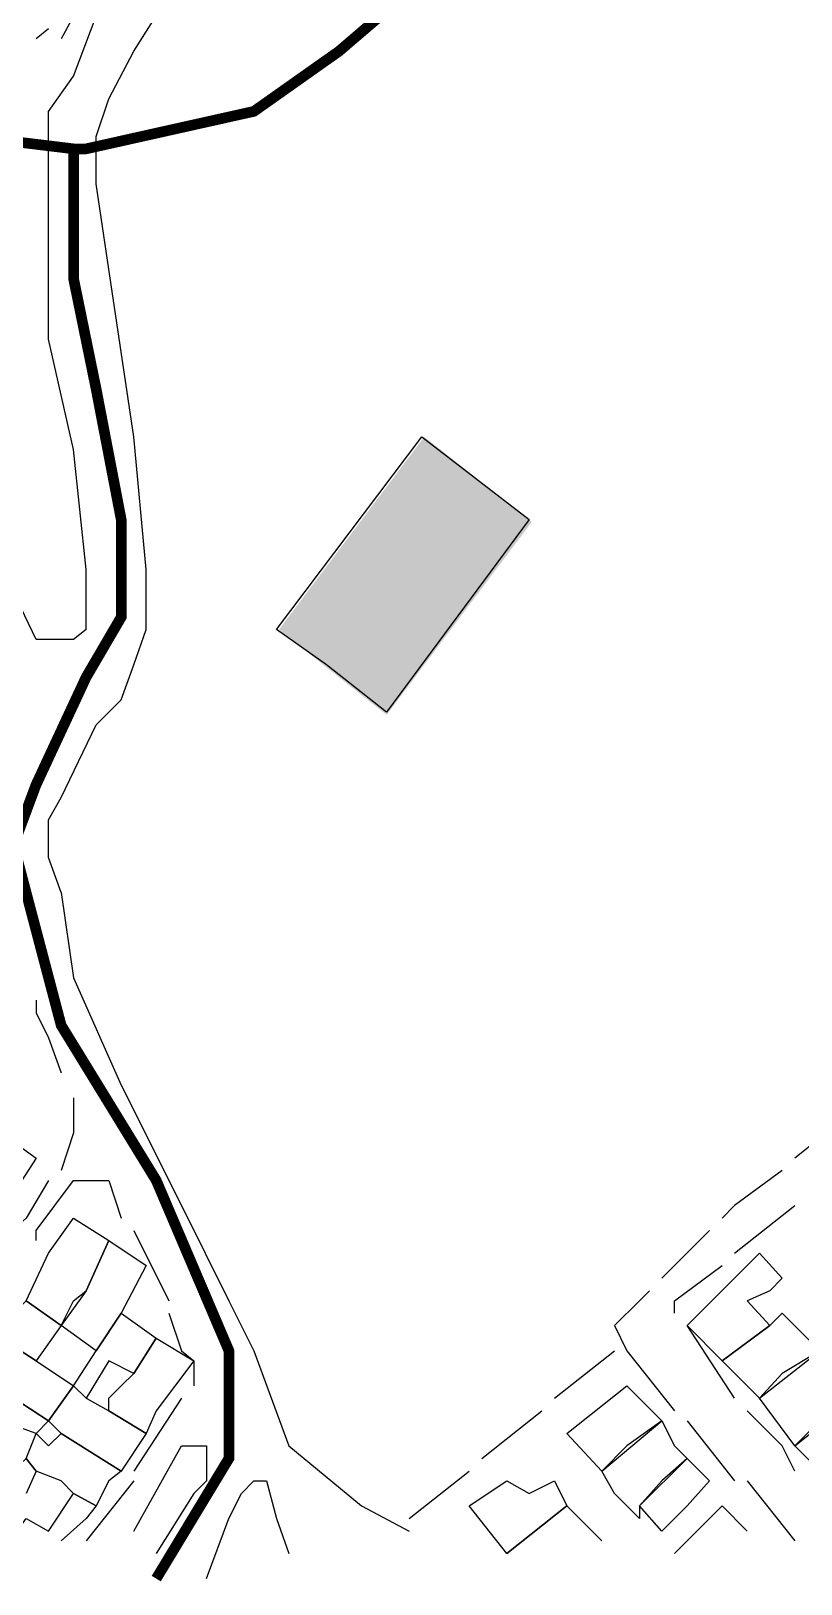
# Model space of a CAD drawing. Header units: millimetres. Extents: x -3588 to 75209, y -3737 to 38254.
# Drawn here: x 27887.6 to 27974.4, y 17596.6 to 17771.6 of the extents above; entities that cross this region are included whole.
import ezdxf

# ---------------------------------------------------------------- set-up
doc = ezdxf.new("R2010")
doc.units = ezdxf.units.MM
doc.layers.add('H', color=250, linetype='Continuous')
doc.layers.add('P', color=253, linetype='Continuous')

msp = doc.modelspace()

# ---------------------------------------------------------------- hatches: boundary and pattern name
at = {"layer": 'H', "linetype": 'Continuous'}
msp.add_hatch(color=256, dxfattribs=at).paths.add_polyline_path([(27927.66, 17694.555), (27915.513, 17704.158), (27931.901, 17725.891), (27944.032, 17716.305), (27927.66, 17694.555), (27927.66, 17694.555)])

# ---------------------------------------------------------------- linework, layer by layer
at = {"layer": 'P', "const_width": 1.2}
for points in [[(27901.686, 17597.173), (27909.88, 17610.728), (27909.88, 17622.859), (27901.686, 17642.063), (27890.963, 17659.555), (27885.602, 17679.88), (27888.131, 17686.666), (27893.78, 17698.796), (27897.733, 17705.566), (27897.733, 17716.577), (27894.916, 17731.252), (27892.372, 17743.687), (27892.372, 17758.362), (27893.78, 17758.362), (27912.697, 17762.587), (27922.299, 17769.373), (27930.205, 17776.142), (27936.974, 17784.336), (27954.754, 17797.875), (27965.493, 17801.828), (27976.487, 17805.781)], [(27794.701, 17786.865), (27793.293, 17784.336), (27813.618, 17785.457), (27823.22, 17781.504), (27829.989, 17770.781), (27836.759, 17764.012), (27847.481, 17761.179), (27869.23, 17761.179), (27892.372, 17758.362), (27892.372, 17743.687), (27894.916, 17731.252), (27897.733, 17716.577), (27897.733, 17705.566), (27893.78, 17698.796), (27888.131, 17686.666), (27885.602, 17679.88), (27890.963, 17659.555), (27901.686, 17642.063), (27909.88, 17622.859), (27909.88, 17610.728), (27901.686, 17597.173)]]:
    msp.add_lwpolyline(points, dxfattribs=at)
at = {"layer": 'P', "color": 254, "const_width": 1.2}
msp.add_lwpolyline([(27930.205, 17776.142), (27922.299, 17769.373), (27912.697, 17762.587), (27893.78, 17758.362), (27892.372, 17758.362), (27869.23, 17761.179), (27847.481, 17761.179), (27836.759, 17764.012), (27829.989, 17770.781), (27823.22, 17781.504)], dxfattribs=at)
at = {"layer": 'P'}
for points in [[(27900.566, 17704.158), (27900.566, 17710.927), (27899.141, 17725.891), (27896.325, 17744.807), (27894.916, 17754.409), (27894.916, 17759.771), (27896.325, 17764.012), (27899.141, 17769.373), (27905.927, 17780.095)], [(27892.372, 17773.326), (27890.963, 17770.781)], [(27892.372, 17766.54), (27894.916, 17773.326)], [(27889.555, 17771.901), (27888.131, 17770.781)], [(27889.555, 17746.215), (27889.555, 17750.456), (27889.555, 17755.818), (27889.555, 17762.587), (27892.372, 17766.54)], [(27893.78, 17704.158), (27892.372, 17703.037), (27889.555, 17703.037), (27888.131, 17703.037), (27885.602, 17708.399), (27882.77, 17712.352), (27878.817, 17716.577), (27876, 17719.121), (27872.047, 17721.938), (27866.686, 17724.482), (27854.267, 17725.891), (27847.481, 17728.723), (27842.12, 17731.252), (27836.759, 17735.493), (27831.398, 17739.446), (27824.628, 17747.64)], [(27893.78, 17704.158), (27893.78, 17710.927), (27892.372, 17724.482), (27889.555, 17736.901), (27889.555, 17746.215)], [(27920.89, 17700.205), (27915.241, 17704.158), (27931.613, 17725.891), (27943.744, 17716.577), (27927.66, 17694.844), (27920.89, 17700.205)], [(27894.916, 17693.435), (27897.733, 17696.252), (27899.141, 17700.205), (27900.566, 17704.158)], [(27890.963, 17674.519), (27889.555, 17678.472), (27889.555, 17682.713), (27890.963, 17685.241), (27894.916, 17693.435)], [(27890.963, 17674.519), (27892.372, 17664.917)], [(27892.372, 17664.917), (27897.733, 17652.786)], [(27888.131, 17662.388), (27888.131, 17660.964), (27889.555, 17658.147), (27890.963, 17654.194)], [(27897.733, 17652.786), (27904.519, 17639.231), (27909.88, 17628.508)], [(27892.372, 17651.377), (27892.372, 17649.953), (27892.372, 17648.833), (27892.372, 17647.425), (27890.963, 17643.184)], [(27979.032, 17651.377), (27979.032, 17648.833), (27973.671, 17644.592)], [(27884.194, 17642.063), (27881.361, 17643.184), (27884.194, 17647.425), (27888.131, 17644.592), (27885.602, 17640.639), (27884.194, 17642.063)], [(27889.555, 17642.063), (27887.011, 17637.822), (27884.194, 17635.278)], [(27888.131, 17635.278), (27888.131, 17636.414), (27892.372, 17642.063)], [(27892.372, 17642.063), (27893.78, 17642.063), (27896.325, 17642.063), (27897.733, 17637.822)], [(27972.262, 17643.184), (27966.901, 17639.231), (27965.493, 17637.822)], [(27966.901, 17633.869), (27973.671, 17639.231)], [(27889.555, 17633.869), (27892.372, 17637.822), (27896.325, 17635.278), (27893.78, 17629.628), (27890.963, 17625.692), (27887.011, 17628.508), (27889.555, 17633.869)], [(27899.141, 17636.414), (27903.094, 17628.508)], [(27964.068, 17636.414), (27958.707, 17631.053)], [(27892.372, 17628.508), (27893.78, 17629.628), (27896.325, 17635.278), (27900.566, 17632.461), (27897.733, 17627.1), (27894.916, 17622.859), (27890.963, 17625.692), (27892.372, 17628.508)], [(27970.854, 17629.628), (27968.309, 17628.508), (27970.854, 17625.692), (27965.493, 17621.739), (27961.54, 17625.692), (27969.718, 17633.869), (27972.262, 17631.053), (27970.854, 17629.628)], [(27960.116, 17627.1), (27960.116, 17628.508), (27965.493, 17632.461)], [(27957.299, 17629.628), (27956.163, 17628.508), (27953.346, 17625.692), (27954.754, 17622.859)], [(27885.602, 17627.1), (27887.011, 17628.508), (27890.963, 17625.692), (27888.131, 17621.739), (27884.194, 17624.267), (27885.602, 17627.1)], [(27909.88, 17628.508), (27912.697, 17622.859), (27916.649, 17612.136)], [(27894.916, 17622.859), (27897.733, 17627.1), (27901.686, 17624.267), (27899.141, 17620.314), (27896.325, 17621.739), (27893.78, 17617.498), (27892.372, 17618.906), (27894.916, 17622.859)], [(27903.094, 17627.1), (27904.519, 17622.859), (27905.927, 17621.739), (27905.927, 17620.314), (27905.927, 17618.906)], [(27972.262, 17620.314), (27969.718, 17617.498), (27965.493, 17621.739), (27970.854, 17625.692), (27972.262, 17627.1), (27976.487, 17622.859), (27972.262, 17620.314)], [(27882.77, 17622.859), (27884.194, 17624.267), (27888.131, 17621.739), (27892.372, 17618.906), (27889.555, 17614.953), (27881.361, 17620.314), (27882.77, 17622.859)], [(27896.325, 17617.498), (27897.733, 17618.906), (27899.141, 17620.314), (27901.686, 17624.267), (27905.927, 17621.739), (27901.686, 17616.089), (27900.566, 17613.545), (27896.325, 17616.089), (27896.325, 17617.498)], [(27966.901, 17617.498), (27961.54, 17625.692)], [(27946.576, 17617.498), (27953.346, 17622.859)], [(27954.754, 17622.859), (27960.116, 17616.089)], [(27976.487, 17614.953), (27973.671, 17612.136), (27969.718, 17617.498), (27976.487, 17622.859), (27980.44, 17617.498), (27976.487, 17614.953)], [(27888.131, 17613.545), (27884.194, 17614.953), (27882.77, 17613.545), (27881.361, 17613.545), (27877.408, 17616.089), (27881.361, 17620.314), (27889.555, 17614.953), (27888.131, 17613.545)], [(27893.78, 17617.498), (27896.325, 17616.089), (27900.566, 17613.545), (27897.733, 17609.304), (27890.963, 17613.545), (27889.555, 17614.953), (27892.372, 17618.906), (27893.78, 17617.498)], [(27954.754, 17612.136), (27951.938, 17609.304), (27947.985, 17613.545), (27954.754, 17618.906), (27958.707, 17614.953), (27954.754, 17612.136)], [(27904.519, 17617.498), (27899.141, 17609.304)], [(27980.44, 17610.728), (27977.624, 17608.183), (27973.671, 17612.136), (27980.44, 17617.498), (27984.393, 17613.545), (27980.44, 17610.728)], [(27938.382, 17610.728), (27945.168, 17616.089)], [(27973.671, 17609.304), (27972.262, 17612.136), (27968.309, 17616.089)], [(27958.707, 17608.183), (27956.163, 17605.367), (27956.163, 17603.942), (27953.346, 17606.775), (27951.938, 17609.304), (27958.707, 17614.953), (27960.116, 17612.136), (27961.54, 17610.728), (27958.707, 17608.183)], [(27961.54, 17614.953), (27966.901, 17608.183)], [(27896.325, 17608.183), (27894.916, 17605.367), (27892.372, 17606.775), (27890.963, 17608.183), (27888.131, 17609.304), (27887.011, 17610.728), (27888.131, 17613.545), (27889.555, 17612.136), (27890.963, 17613.545), (27897.733, 17609.304), (27896.325, 17608.183)], [(27899.141, 17602.534), (27904.519, 17612.136), (27907.335, 17612.136), (27907.335, 17610.728)], [(27916.649, 17612.136), (27924.843, 17605.367)], [(27880.241, 17602.534), (27882.77, 17606.775), (27887.011, 17610.728), (27888.131, 17609.304), (27887.011, 17606.775)], [(27907.335, 17610.728), (27907.335, 17608.183), (27905.927, 17606.775)], [(27961.54, 17605.367), (27958.707, 17602.534), (27956.163, 17605.367), (27961.54, 17610.728), (27964.068, 17608.183), (27961.54, 17605.367)], [(27930.205, 17603.942), (27936.974, 17609.304)], [(27884.194, 17599.99), (27887.011, 17603.942), (27889.555, 17602.534), (27892.372, 17606.775), (27894.916, 17605.367), (27893.78, 17603.942)], [(27899.141, 17608.183), (27893.78, 17601.414)], [(27905.927, 17606.775), (27901.686, 17599.99)], [(27907.335, 17597.173), (27909.88, 17603.942), (27911.288, 17606.775)], [(27911.288, 17606.775), (27912.697, 17608.183), (27914.105, 17608.183), (27915.241, 17603.942), (27916.649, 17599.99)], [(27947.985, 17605.367), (27941.215, 17599.99), (27936.974, 17605.367), (27941.215, 17608.183), (27943.744, 17606.775), (27946.576, 17608.183), (27947.985, 17605.367)], [(27968.309, 17608.183), (27973.671, 17601.414)], [(27924.843, 17605.367), (27930.205, 17602.534)], [(27941.215, 17599.99), (27947.985, 17605.367), (27951.938, 17601.414)], [(27960.116, 17599.99), (27965.493, 17605.367), (27968.309, 17602.534)], [(27893.78, 17603.942), (27890.963, 17601.414)]]:
    msp.add_lwpolyline(points, dxfattribs=at)

doc.saveas('drawing.dxf')
